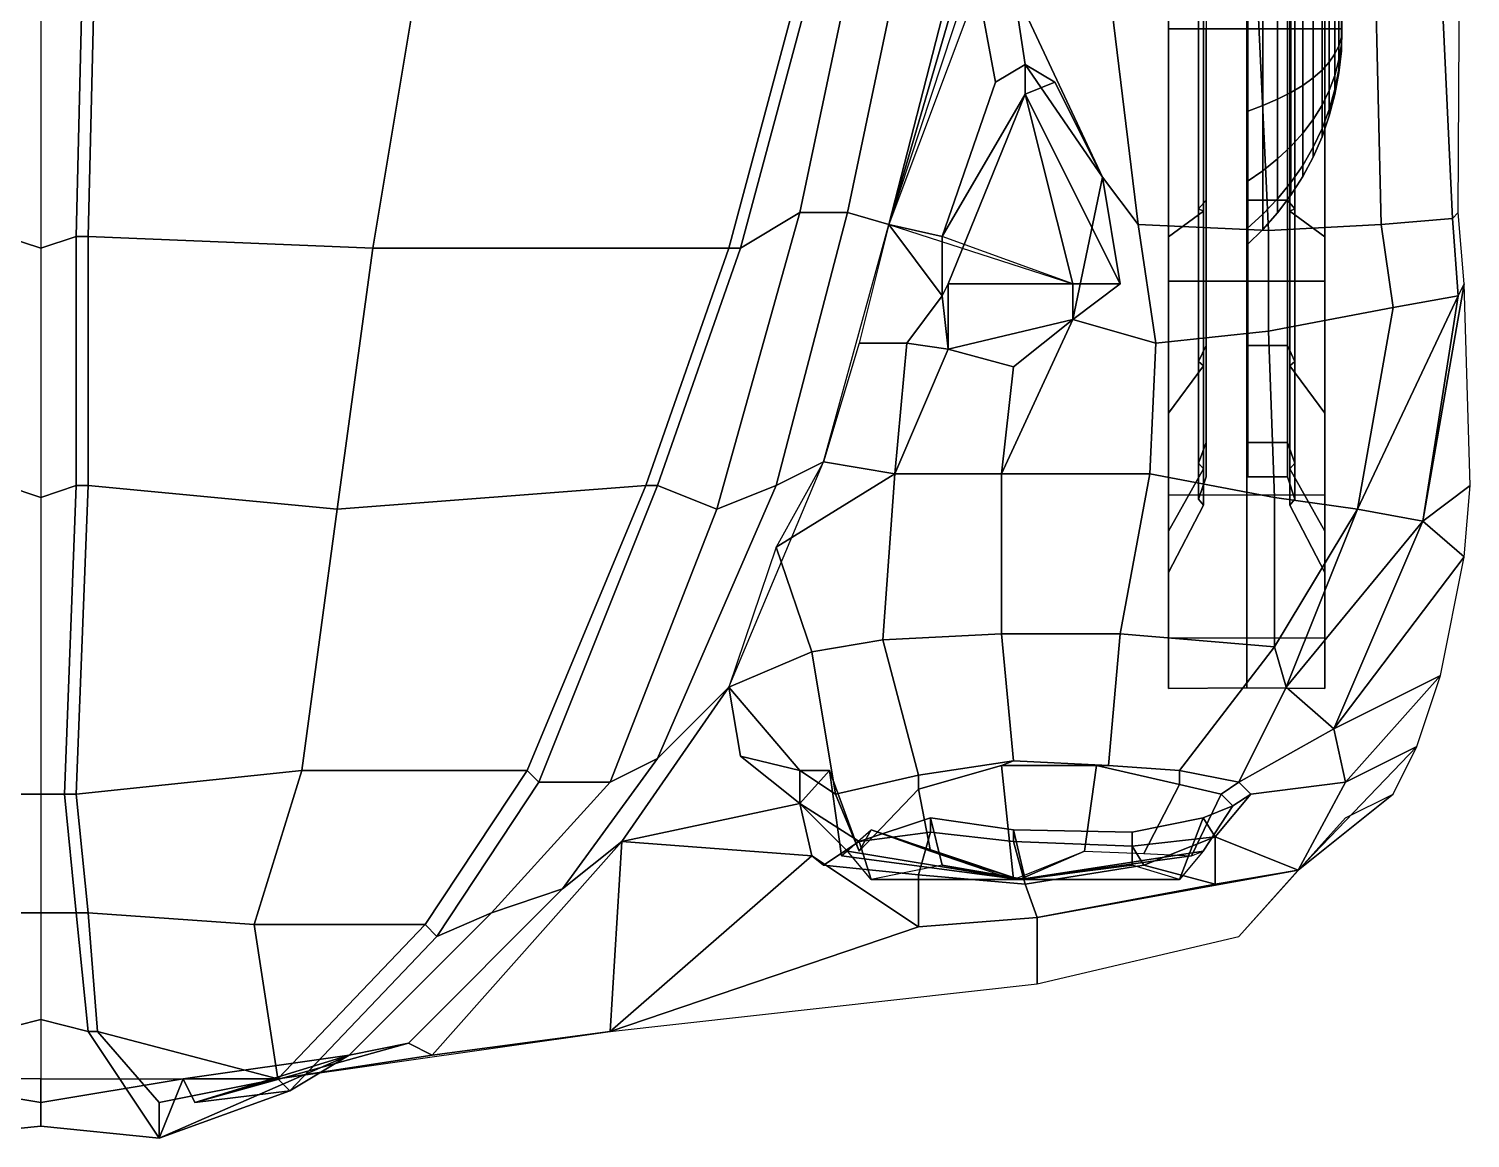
# Model space of a CAD drawing. Extents: x -29 to 31, y -38 to 119.
# Drawn here: x 0.57 to 30.94, y -37.54 to -14.17 of the extents above; entities that cross this region are included whole.
import ezdxf

# ---------------------------------------------------------------- set-up
doc = ezdxf.new("R2010")
doc.units = 0
doc.header["$MEASUREMENT"] = 0
for name, color, linetype in [('FRONTFENDER', 7, 'CONTINUOUS'), ('FRONTSIDE', 7, 'CONTINUOUS'), ('HEADLIGHT', 7, 'CONTINUOUS'), ('HOOD', 7, 'CONTINUOUS'), ('TIRES', 7, 'CONTINUOUS')]:
    doc.layers.add(name, color=color, linetype=linetype)

msp = doc.modelspace()

# ---------------------------------------------------------------- linework, layer by layer
at = {"layer": 'FRONTFENDER', "color": 1, "linetype": 'Continuous'}
for points in [[(23.944, -18.292, -3.817), (26.694, -18.417, -4.442), (26.444, -13.042, -4.317), (23.319, -13.167, -3.567)], [(26.694, -18.417, -4.442), (29.069, -18.292, -5.692), (28.944, -12.917, -5.192), (26.444, -13.042, -4.317)], [(29.069, -18.292, -5.692), (30.569, -18.167, -7.192), (30.319, -12.792, -6.567), (28.944, -12.917, -5.192)], [(30.569, -18.167, -7.192), (30.694, -18.042, -8.692), (30.721, -12.963, -8.067), (30.319, -12.792, -6.567)], [(18.694, -18.292, -3.817), (19.819, -18.542, -3.692), (20.944, -15.292, -3.692), (20.569, -13.292, -3.317)], [(20.944, -15.292, -3.692), (21.569, -14.917, -3.692), (21.319, -13.292, -3.442), (20.569, -13.292, -3.317)], [(23.194, -17.292, -3.817), (23.944, -18.292, -3.817), (23.319, -13.167, -3.567), (21.319, -13.292, -3.442)], [(23.194, -17.292, -3.817), (21.319, -13.292, -3.442), (21.569, -14.917, -3.692)], [(19.819, -18.542, -3.692), (21.569, -15.542, -3.192), (21.569, -14.917, -3.692), (20.944, -15.292, -3.692)], [(21.569, -15.542, -3.192), (22.194, -15.292, -3.567), (21.569, -14.917, -3.692)], [(23.194, -17.292, -3.817), (21.569, -14.917, -3.692), (22.194, -15.292, -3.567)], [(21.569, -15.542, -3.192), (23.569, -19.542, -4.317), (23.194, -17.292, -3.817), (22.194, -15.292, -3.567)], [(19.819, -19.792, -3.942), (19.944, -19.542, -2.442), (21.569, -15.542, -3.192), (19.819, -18.542, -3.692)], [(19.944, -19.542, -2.442), (22.569, -19.542, -2.442), (21.569, -15.542, -3.192)], [(22.569, -19.542, -2.442), (23.569, -19.542, -4.317), (21.569, -15.542, -3.192)], [(22.569, -20.292, -4.442), (23.194, -17.292, -3.817), (23.569, -19.542, -4.317)], [(22.569, -20.292, -4.442), (24.319, -20.792, -4.442), (23.944, -18.292, -3.817), (23.194, -17.292, -3.817)], [(29.319, -20.042, -6.817), (30.694, -19.792, -8.192), (30.569, -18.167, -7.192), (29.069, -18.292, -5.692)], [(30.694, -19.792, -8.192), (30.819, -19.542, -9.567), (30.694, -18.042, -8.692), (30.569, -18.167, -7.192)], [(18.694, -18.292, -3.817), (18.069, -20.792, -4.567), (19.069, -20.792, -4.442), (19.819, -19.792, -3.942)], [(18.694, -18.292, -3.817), (19.819, -19.792, -3.942), (19.819, -18.542, -3.692)], [(18.694, -18.292, -3.817), (22.569, -19.542, -2.442), (19.819, -18.542, -3.692)], [(24.319, -20.792, -4.442), (26.694, -20.542, -5.442), (26.694, -18.417, -4.442), (23.944, -18.292, -3.817)], [(26.694, -20.542, -5.442), (29.319, -20.042, -6.817), (29.069, -18.292, -5.692), (26.694, -18.417, -4.442)], [(19.819, -19.792, -3.942), (19.944, -20.917, -4.192), (19.944, -19.542, -2.442)], [(22.569, -20.292, -4.442), (23.569, -19.542, -4.317), (22.569, -19.542, -2.442)], [(29.944, -24.542, -9.817), (30.819, -19.542, -9.567), (30.694, -19.792, -8.192)], [(29.944, -24.542, -9.817), (30.944, -23.792, -11.567), (30.819, -19.542, -9.567)], [(19.069, -20.792, -4.442), (19.944, -20.917, -4.192), (19.819, -19.792, -3.942)], [(26.819, -24.042, -6.442), (28.569, -24.292, -7.942), (29.319, -20.042, -6.817), (26.694, -20.542, -5.442)], [(28.569, -24.292, -7.942), (30.694, -19.792, -8.192), (29.319, -20.042, -6.817)], [(28.569, -24.292, -7.942), (29.944, -24.542, -9.817), (30.694, -19.792, -8.192)], [(22.569, -20.292, -4.442), (19.944, -20.917, -4.192), (21.319, -21.292, -4.192)], [(21.069, -23.542, -4.567), (22.569, -20.292, -4.442), (21.319, -21.292, -4.192)], [(21.069, -23.542, -4.567), (24.194, -23.542, -4.817), (24.319, -20.792, -4.442), (22.569, -20.292, -4.442)], [(24.194, -23.542, -4.817), (26.819, -24.042, -6.442), (26.694, -20.542, -5.442), (24.319, -20.792, -4.442)], [(17.319, -23.292, -5.192), (18.819, -23.542, -4.942), (19.069, -20.792, -4.442), (18.069, -20.792, -4.567)], [(18.819, -23.542, -4.942), (19.944, -20.917, -4.192), (19.069, -20.792, -4.442)], [(18.819, -23.542, -4.942), (21.069, -23.542, -4.567), (21.319, -21.292, -4.192), (19.944, -20.917, -4.192)], [(16.319, -25.092, -6.692), (18.819, -23.542, -4.942), (17.319, -23.292, -5.192)], [(16.319, -25.092, -6.692), (17.069, -27.292, -7.692), (18.569, -27.042, -6.192), (18.819, -23.542, -4.942)], [(18.569, -27.042, -6.192), (21.069, -26.917, -5.692), (21.069, -23.542, -4.567), (18.819, -23.542, -4.942)], [(21.069, -26.917, -5.692), (23.569, -26.917, -6.192), (24.194, -23.542, -4.817), (21.069, -23.542, -4.567)], [(23.569, -26.917, -6.192), (26.819, -27.192, -7.567), (26.819, -24.042, -6.442), (24.194, -23.542, -4.817)], [(30.819, -25.292, -13.692), (30.944, -23.792, -11.567), (29.944, -24.542, -9.817)], [(26.819, -27.192, -7.567), (28.569, -24.292, -7.942), (26.819, -24.042, -6.442)], [(26.819, -27.192, -7.567), (27.069, -28.042, -9.442), (28.569, -24.292, -7.942)], [(27.069, -28.042, -9.442), (29.944, -24.542, -9.817), (28.569, -24.292, -7.942)], [(27.069, -28.042, -9.442), (28.069, -28.917, -12.192), (29.944, -24.542, -9.817)], [(28.069, -28.917, -12.192), (30.819, -25.292, -13.692), (29.944, -24.542, -9.817)], [(15.319, -28.042, -9.442), (17.069, -27.292, -7.692), (16.319, -25.092, -6.692)], [(28.069, -28.917, -12.192), (30.319, -27.792, -16.942), (30.819, -25.292, -13.692)], [(19.319, -29.892, -7.192), (21.319, -29.592, -6.817), (21.069, -26.917, -5.692), (18.569, -27.042, -6.192)], [(21.319, -29.592, -6.817), (23.319, -29.692, -7.067), (23.569, -26.917, -6.192), (21.069, -26.917, -5.692)], [(23.319, -29.692, -7.067), (24.819, -29.792, -8.442), (26.819, -27.192, -7.567), (23.569, -26.917, -6.192)], [(17.569, -30.292, -8.317), (17.069, -27.292, -7.692), (15.319, -28.042, -9.442), (16.819, -29.792, -10.192)], [(19.319, -29.892, -7.192), (18.569, -27.042, -6.192), (17.069, -27.292, -7.692), (17.569, -30.292, -8.317)], [(24.819, -29.792, -8.442), (26.069, -30.042, -10.317), (27.069, -28.042, -9.442), (26.819, -27.192, -7.567)], [(28.319, -30.042, -15.067), (30.319, -27.792, -16.942), (28.069, -28.917, -12.192)], [(28.319, -30.042, -15.067), (29.819, -29.292, -18.692), (30.319, -27.792, -16.942)], [(13.069, -31.292, -13.942), (16.819, -30.492, -12.317), (15.569, -29.492, -10.817), (15.319, -28.042, -9.442)], [(15.569, -29.492, -10.817), (16.819, -29.792, -10.192), (15.319, -28.042, -9.442)], [(26.069, -30.042, -10.317), (28.069, -28.917, -12.192), (27.069, -28.042, -9.442)], [(26.069, -30.042, -10.317), (26.319, -30.292, -12.442), (28.319, -30.042, -15.067), (28.069, -28.917, -12.192)], [(27.319, -31.892, -16.692), (29.819, -29.292, -18.692), (28.319, -30.042, -15.067)], [(27.319, -31.892, -16.692), (29.319, -30.292, -19.442), (29.819, -29.292, -18.692)], [(15.569, -29.492, -10.817), (16.819, -30.492, -12.317), (16.819, -29.792, -10.192)], [(19.319, -30.192, -7.442), (21.069, -29.692, -6.942), (21.319, -29.592, -6.817), (19.319, -29.892, -7.192)], [(19.319, -30.192, -7.442), (19.569, -31.492, -7.692), (21.319, -32.092, -7.442), (21.069, -29.692, -6.942)], [(21.069, -29.692, -6.942), (23.069, -29.692, -7.442), (23.319, -29.692, -7.067), (21.319, -29.592, -6.817)], [(21.069, -29.692, -6.942), (21.319, -32.092, -7.442), (22.819, -31.492, -7.942), (23.069, -29.692, -7.442)], [(23.069, -29.692, -7.442), (22.819, -31.492, -7.942), (24.069, -31.542, -8.692), (24.819, -30.092, -8.442)], [(24.819, -30.092, -8.442), (24.819, -29.792, -8.442), (23.319, -29.692, -7.067), (23.069, -29.692, -7.442)], [(16.819, -30.492, -12.192), (17.819, -31.492, -11.817), (17.694, -31.592, -10.192), (17.444, -29.792, -10.192)], [(16.819, -29.792, -10.192), (16.819, -30.492, -12.317), (16.819, -30.492, -12.192), (17.444, -29.792, -10.192)], [(17.444, -29.792, -10.192), (18.069, -31.492, -8.692), (17.569, -30.292, -8.317), (16.819, -29.792, -10.192)], [(17.444, -29.792, -10.192), (17.694, -31.592, -10.192), (18.319, -31.042, -8.692), (18.069, -31.492, -8.692)], [(18.069, -31.492, -8.692), (19.319, -30.192, -7.442), (19.319, -29.892, -7.192), (17.569, -30.292, -8.317)], [(25.694, -30.292, -10.192), (26.069, -30.042, -10.317), (24.819, -29.792, -8.442), (24.819, -30.092, -8.442)], [(27.319, -31.892, -16.692), (28.319, -30.042, -15.067), (26.319, -30.292, -12.442), (25.569, -31.192, -14.317)], [(25.694, -30.292, -10.192), (25.944, -30.542, -12.192), (26.319, -30.292, -12.442), (26.069, -30.042, -10.317)], [(18.069, -31.492, -8.692), (18.319, -31.042, -8.692), (19.569, -31.492, -7.692), (19.319, -30.192, -7.442)], [(24.819, -30.092, -8.442), (24.069, -31.542, -8.692), (25.069, -31.592, -10.317), (25.694, -30.292, -10.192)], [(25.694, -30.292, -10.192), (25.069, -31.592, -10.317), (25.319, -31.492, -12.317), (25.944, -30.542, -12.192)], [(25.569, -31.192, -14.317), (26.319, -30.292, -12.442), (25.944, -30.542, -12.192), (25.319, -30.792, -13.817)], [(26.069, -33.292, -21.692), (28.319, -30.792, -20.692), (29.319, -30.292, -19.442), (27.319, -31.892, -16.692)], [(13.069, -31.292, -13.942), (17.069, -31.592, -14.192), (16.819, -30.492, -12.317)], [(18.069, -31.292, -14.317), (18.319, -32.092, -13.817), (17.819, -31.492, -11.817), (16.819, -30.492, -12.192)], [(18.069, -31.292, -14.192), (18.069, -31.292, -14.317), (16.819, -30.492, -12.192), (16.819, -30.492, -12.317)], [(16.819, -30.492, -12.317), (17.069, -31.592, -14.192), (17.319, -31.792, -14.192), (18.069, -31.292, -14.192)], [(25.944, -30.542, -12.192), (25.319, -31.492, -12.317), (24.819, -32.092, -13.942), (25.319, -30.792, -13.817)], [(19.569, -30.792, -15.442), (19.819, -31.792, -15.192), (18.319, -32.092, -13.817), (18.069, -31.292, -14.317)], [(18.069, -31.292, -14.192), (19.569, -31.092, -15.692), (19.569, -30.792, -15.442), (18.069, -31.292, -14.317)], [(21.319, -31.042, -16.067), (21.569, -32.092, -16.192), (19.819, -31.792, -15.192), (19.569, -30.792, -15.442)], [(21.319, -31.292, -16.192), (21.319, -31.042, -16.067), (19.569, -30.792, -15.442), (19.569, -31.092, -15.692)], [(25.319, -30.792, -13.817), (24.819, -32.092, -13.942), (23.819, -31.792, -15.192), (23.819, -31.092, -15.317)], [(23.819, -31.392, -15.567), (25.569, -31.192, -14.317), (25.319, -30.792, -13.817), (23.819, -31.092, -15.317)], [(17.319, -31.792, -14.192), (19.319, -31.992, -15.692), (19.569, -31.092, -15.692), (18.069, -31.292, -14.192)], [(21.569, -32.192, -16.192), (21.319, -31.292, -16.192), (19.569, -31.092, -15.692), (19.319, -31.992, -15.692)], [(23.819, -31.092, -15.317), (23.819, -31.792, -15.192), (21.569, -32.092, -16.192), (21.319, -31.042, -16.067)], [(21.319, -31.292, -16.192), (23.819, -31.392, -15.567), (23.819, -31.092, -15.317), (21.319, -31.042, -16.067)], [(24.069, -31.792, -15.692), (25.569, -31.192, -14.317), (23.819, -31.392, -15.567)], [(25.569, -32.192, -15.817), (25.569, -31.192, -14.317), (24.069, -31.792, -15.692)], [(25.569, -32.192, -15.817), (27.319, -31.892, -16.692), (25.569, -31.192, -14.317)], [(12.819, -35.292, -23.192), (13.069, -31.292, -13.942), (9.069, -35.792, -19.442)], [(12.819, -35.292, -23.192), (17.069, -31.592, -14.192), (13.069, -31.292, -13.942)], [(21.569, -32.192, -16.192), (24.069, -31.792, -15.692), (23.819, -31.392, -15.567), (21.319, -31.292, -16.192)], [(12.819, -35.292, -23.192), (19.319, -33.092, -16.442), (17.069, -31.592, -14.192)], [(17.069, -31.592, -14.192), (19.319, -33.092, -16.442), (19.319, -31.992, -15.692), (17.319, -31.792, -14.192)], [(21.819, -32.892, -16.442), (25.569, -32.192, -15.817), (24.069, -31.792, -15.692), (21.569, -32.192, -16.192)], [(21.819, -32.892, -16.442), (27.319, -31.892, -16.692), (25.569, -32.192, -15.817)], [(21.819, -34.292, -22.817), (26.069, -33.292, -21.692), (27.319, -31.892, -16.692), (21.819, -32.892, -16.442)], [(19.319, -33.092, -16.442), (21.819, -32.892, -16.442), (21.569, -32.192, -16.192), (19.319, -31.992, -15.692)], [(12.819, -35.292, -23.192), (21.819, -34.292, -22.817), (21.819, -32.892, -16.442), (19.319, -33.092, -16.442)], [(12.819, -35.292, -23.192), (9.069, -35.792, -19.442), (5.819, -36.292, -22.692)]]:
    msp.add_3dface(points, dxfattribs=at)
at = {"layer": 'FRONTFENDER', "color": 2, "linetype": 'Continuous'}
msp.add_3dface([(22.569, -20.292, -4.442), (22.569, -19.542, -2.442), (19.944, -19.542, -2.442), (19.944, -20.917, -4.192)], dxfattribs=at)
at = {"layer": 'FRONTSIDE', "color": 1, "linetype": 'Continuous'}
for points in [[(21.319, -9.292, -2.692), (18.694, -18.292, -3.817), (22.069, -8.042, -3.817)], [(21.069, -9.042, -1.692), (18.694, -18.292, -3.817), (21.319, -9.292, -2.692)]]:
    msp.add_3dface(points, dxfattribs=at)
at = {"layer": 'HEADLIGHT', "color": 53, "linetype": 'Continuous'}
for points in [[(21.444, -32.092, -11.817), (17.694, -31.592, -10.192), (18.319, -31.042, -8.692)], [(21.444, -32.092, -11.817), (18.319, -31.042, -8.692), (19.569, -31.492, -7.692)], [(21.444, -32.092, -11.817), (17.819, -31.492, -11.817), (17.694, -31.592, -10.192)], [(21.444, -32.092, -11.817), (18.319, -32.092, -13.817), (17.819, -31.492, -11.817)], [(21.444, -32.092, -11.817), (25.319, -31.492, -12.317), (24.819, -32.092, -13.942)], [(21.444, -32.092, -11.817), (25.069, -31.592, -10.317), (25.319, -31.492, -12.317)], [(21.444, -32.092, -11.817), (22.819, -31.492, -7.942), (24.069, -31.542, -8.692), (25.069, -31.592, -10.317)], [(21.444, -32.092, -11.817), (19.819, -31.792, -15.192), (18.319, -32.092, -13.817)], [(21.444, -32.092, -11.817), (21.569, -32.092, -16.192), (19.819, -31.792, -15.192)], [(21.444, -32.092, -11.817), (23.819, -31.792, -15.192), (21.569, -32.092, -16.192)], [(21.444, -32.092, -11.817), (24.819, -32.092, -13.942), (23.819, -31.792, -15.192)]]:
    msp.add_3dface(points, dxfattribs=at)
at = {"layer": 'HEADLIGHT', "color": 245, "linetype": 'Continuous'}
for points in [[(18.319, -31.042, -8.692), (21.444, -32.092, -11.817), (19.569, -31.492, -7.692)], [(21.444, -32.092, -11.817), (19.569, -31.492, -7.692), (21.319, -32.092, -7.442)], [(21.444, -32.092, -11.817), (21.319, -32.092, -7.442), (22.819, -31.492, -7.942)]]:
    msp.add_3dface(points, dxfattribs=at)
at = {"layer": 'HOOD', "color": 1, "linetype": 'Continuous'}
for points in [[(-0.181, -8.042, 4.308), (0.819, -8.042, 4.058), (0.819, -18.792, 1.558), (0.069, -18.542, 1.058)], [(1.819, -8.042, 4.308), (0.819, -8.042, 4.058), (0.819, -18.792, 1.558), (1.569, -18.542, 1.058)], [(2.069, -8.042, 3.808), (1.819, -8.042, 4.308), (1.569, -18.542, 1.058), (1.819, -18.542, 0.558)], [(9.569, -8.292, 3.558), (2.069, -8.042, 3.808), (1.819, -18.542, 0.558), (7.819, -18.792, 0.808)], [(15.319, -18.792, -0.692), (18.069, -8.542, 1.558), (9.569, -8.292, 3.558), (7.819, -18.792, 0.808)], [(15.319, -18.792, -0.692), (15.569, -18.792, -0.192), (18.319, -8.542, 2.058), (18.069, -8.542, 1.558)], [(16.819, -18.042, -0.692), (18.819, -8.542, 1.558), (18.319, -8.542, 2.058), (15.569, -18.792, -0.192)], [(16.819, -18.042, -0.692), (17.819, -18.042, -1.442), (19.819, -8.542, 0.558), (18.819, -8.542, 1.558)], [(17.819, -18.042, -1.442), (18.694, -18.292, -3.817), (21.069, -9.042, -1.692), (19.819, -8.542, 0.558)], [(15.069, -24.292, -3.192), (16.819, -18.042, -0.692), (15.569, -18.792, -0.192), (13.819, -23.792, -2.942)], [(15.069, -24.292, -3.192), (16.319, -23.792, -4.192), (17.819, -18.042, -1.442), (16.819, -18.042, -0.692)], [(16.319, -23.792, -4.192), (17.319, -23.292, -5.192), (18.694, -18.292, -3.817), (17.819, -18.042, -1.442)], [(0.069, -18.542, 1.058), (0.819, -18.792, 1.558), (0.819, -24.042, -0.942), (0.069, -23.792, -1.192)], [(1.569, -18.542, 1.058), (0.819, -18.792, 1.558), (0.819, -24.042, -0.942), (1.569, -23.792, -1.192)], [(1.819, -18.542, 0.558), (1.569, -18.542, 1.058), (1.569, -23.792, -1.192), (1.819, -23.792, -1.692)], [(7.819, -18.792, 0.808), (1.819, -18.542, 0.558), (1.819, -23.792, -1.692), (7.069, -24.292, -1.692)], [(13.569, -23.792, -3.442), (15.319, -18.792, -0.692), (7.819, -18.792, 0.808), (7.069, -24.292, -1.692)], [(13.569, -23.792, -3.442), (13.819, -23.792, -2.942), (15.569, -18.792, -0.192), (15.319, -18.792, -0.692)], [(13.819, -29.542, -8.692), (15.319, -28.042, -9.442), (17.319, -23.292, -5.192), (16.319, -23.792, -4.192)], [(0.069, -23.792, -1.192), (0.819, -24.042, -0.942), (0.819, -30.292, -5.942), (0.319, -30.292, -5.942)], [(1.569, -23.792, -1.192), (0.819, -24.042, -0.942), (0.819, -30.292, -5.942), (1.319, -30.292, -5.942)], [(1.819, -23.792, -1.692), (1.569, -23.792, -1.192), (1.319, -30.292, -5.942), (1.569, -30.292, -6.442)], [(7.069, -24.292, -1.692), (1.819, -23.792, -1.692), (1.569, -30.292, -6.442), (6.319, -29.792, -5.942)], [(11.069, -29.792, -7.192), (13.569, -23.792, -3.442), (7.069, -24.292, -1.692), (6.319, -29.792, -5.942)], [(11.069, -29.792, -7.192), (11.319, -30.042, -6.692), (13.819, -23.792, -2.942), (13.569, -23.792, -3.442)], [(12.819, -30.042, -7.692), (15.069, -24.292, -3.192), (13.819, -23.792, -2.942), (11.319, -30.042, -6.692)], [(12.819, -30.042, -7.692), (13.819, -29.542, -8.692), (16.319, -23.792, -4.192), (15.069, -24.292, -3.192)], [(11.819, -32.292, -11.692), (13.069, -31.292, -13.942), (15.319, -28.042, -9.442), (13.819, -29.542, -8.692)], [(10.319, -32.792, -11.192), (11.819, -32.292, -11.692), (13.819, -29.542, -8.692), (12.819, -30.042, -7.692)], [(6.319, -29.792, -5.942), (1.569, -30.292, -6.442), (1.819, -32.792, -9.192), (5.319, -33.042, -9.692)], [(8.919, -33.042, -11.192), (11.069, -29.792, -7.192), (6.319, -29.792, -5.942), (5.319, -33.042, -9.692)], [(8.919, -33.042, -11.192), (9.169, -33.292, -10.692), (11.319, -30.042, -6.692), (11.069, -29.792, -7.192)], [(10.319, -32.792, -11.192), (12.819, -30.042, -7.692), (11.319, -30.042, -6.692), (9.169, -33.292, -10.692)], [(0.319, -30.292, -5.942), (0.819, -30.292, -5.942), (0.819, -32.792, -8.942), (0.069, -32.792, -8.692)], [(1.319, -30.292, -5.942), (0.819, -30.292, -5.942), (0.819, -32.792, -8.942), (1.569, -32.792, -8.692)], [(1.569, -30.292, -6.442), (1.319, -30.292, -5.942), (1.569, -32.792, -8.692), (1.819, -32.792, -9.192)], [(8.569, -35.542, -18.192), (9.069, -35.792, -19.442), (13.069, -31.292, -13.942), (11.819, -32.292, -11.692)], [(7.319, -35.792, -16.942), (8.569, -35.542, -18.192), (11.819, -32.292, -11.692), (10.319, -32.792, -11.192)], [(0.069, -32.792, -8.692), (0.819, -32.792, -8.942), (0.819, -35.042, -13.192), (-0.181, -35.292, -12.942)], [(1.569, -32.792, -8.692), (0.819, -32.792, -8.942), (0.819, -35.042, -13.192), (1.819, -35.292, -12.942)], [(1.819, -32.792, -9.192), (1.569, -32.792, -8.692), (1.819, -35.292, -12.942), (2.019, -35.292, -13.442)], [(5.319, -33.042, -9.692), (1.819, -32.792, -9.192), (2.019, -35.292, -13.442), (5.819, -36.292, -15.942)], [(7.319, -35.792, -16.942), (10.319, -32.792, -11.192), (9.169, -33.292, -10.692), (6.069, -36.542, -15.442)], [(5.319, -33.042, -9.692), (5.819, -36.292, -15.942), (8.919, -33.042, -11.192)], [(5.819, -36.292, -15.942), (6.069, -36.542, -15.442), (9.169, -33.292, -10.692), (8.919, -33.042, -11.192)], [(-0.181, -35.292, -12.942), (0.819, -35.042, -13.192), (0.819, -37.292, -19.442), (-1.681, -37.542, -16.692)], [(1.819, -35.292, -12.942), (0.819, -35.042, -13.192), (0.819, -37.292, -19.442), (3.319, -37.542, -16.692)], [(2.019, -35.292, -13.442), (1.819, -35.292, -12.942), (3.319, -37.542, -16.692), (3.319, -36.792, -17.192)], [(2.019, -35.292, -13.442), (3.319, -36.792, -17.192), (5.819, -36.292, -15.942)], [(3.319, -37.542, -16.692), (7.319, -35.792, -16.942), (6.069, -36.542, -15.442)], [(3.319, -37.542, -16.692), (3.819, -36.292, -18.692), (7.319, -35.792, -16.942)], [(7.319, -35.792, -16.942), (3.819, -36.292, -18.692), (4.069, -36.792, -21.442)], [(8.569, -35.542, -18.192), (4.069, -36.792, -21.442), (5.819, -36.292, -22.692), (9.069, -35.792, -19.442)], [(8.569, -35.542, -18.192), (7.319, -35.792, -16.942), (4.069, -36.792, -21.442)], [(7.319, -35.792, -16.942), (6.069, -36.542, -15.442), (4.069, -36.792, -21.442)], [(-2.181, -36.292, -18.692), (0.819, -36.792, -21.942), (0.819, -36.292, -23.192), (-4.181, -36.292, -22.692)], [(-1.681, -37.542, -16.692), (0.819, -37.292, -19.442), (0.819, -36.792, -21.942), (-2.181, -36.292, -18.692)], [(3.819, -36.292, -18.692), (0.819, -36.792, -21.942), (0.819, -36.292, -23.192), (5.819, -36.292, -22.692)], [(3.319, -37.542, -16.692), (0.819, -37.292, -19.442), (0.819, -36.792, -21.942), (3.819, -36.292, -18.692)], [(3.319, -36.792, -17.192), (3.319, -37.542, -16.692), (6.069, -36.542, -15.442), (5.819, -36.292, -15.942)], [(6.069, -36.542, -15.442), (3.319, -37.542, -16.692), (3.819, -36.292, -18.692), (4.069, -36.792, -21.442)], [(3.819, -36.292, -18.692), (5.819, -36.292, -22.692), (4.069, -36.792, -21.442)]]:
    msp.add_3dface(points, dxfattribs=at)
at = {"layer": 'TIRES', "color": 245, "linetype": 'Continuous'}
for points in [[(24.59, -8.85, -9.852), (24.59, -9.786, -12.111), (24.59, -14.169, -11.239), (24.59, -14.169, -8.794)], [(26.235, -8.854, -9.862), (24.59, -8.85, -9.852), (24.59, -14.169, -8.794), (26.235, -14.169, -8.805)], [(27.879, -8.85, -9.852), (26.235, -8.854, -9.862), (26.235, -14.169, -8.805), (27.879, -14.169, -8.794)], [(27.879, -9.786, -12.111), (27.879, -8.85, -9.852), (27.879, -14.169, -8.794), (27.879, -14.169, -11.239)], [(24.59, -9.786, -12.111), (25.327, -10.328, -13.42), (25.327, -14.169, -12.656), (24.59, -14.169, -11.239)], [(27.142, -10.328, -13.42), (27.879, -9.786, -12.111), (27.879, -14.169, -11.239), (27.142, -14.169, -12.656)], [(24.59, -18.552, -33.274), (25.327, -18.01, -31.965), (25.327, -14.169, -32.729), (24.59, -14.169, -34.146)], [(24.59, -19.487, -35.533), (24.59, -18.552, -33.274), (24.59, -14.169, -34.146), (24.59, -14.169, -36.591)], [(26.235, -19.483, -35.523), (24.59, -19.487, -35.533), (24.59, -14.169, -36.591), (26.235, -14.169, -36.58)], [(24.59, -14.169, -11.239), (25.327, -14.169, -12.656), (25.327, -18.01, -13.42), (24.59, -18.552, -12.111)], [(24.59, -14.169, -8.794), (24.59, -14.169, -11.239), (24.59, -18.552, -12.111), (24.59, -19.487, -9.852)], [(26.235, -14.169, -8.805), (24.59, -14.169, -8.794), (24.59, -19.487, -9.852), (26.235, -19.483, -9.862)], [(27.879, -19.487, -35.533), (26.235, -19.483, -35.523), (26.235, -14.169, -36.58), (27.879, -14.169, -36.591)], [(27.879, -14.169, -8.794), (26.235, -14.169, -8.805), (26.235, -19.483, -9.862), (27.879, -19.487, -9.852)], [(27.142, -18.01, -31.965), (27.879, -18.552, -33.274), (27.879, -14.169, -34.146), (27.142, -14.169, -32.729)], [(27.142, -14.169, -12.656), (27.879, -14.169, -11.239), (27.879, -18.552, -12.111), (27.142, -18.01, -13.42)], [(27.879, -18.552, -33.274), (27.879, -19.487, -35.533), (27.879, -14.169, -36.591), (27.879, -14.169, -34.146)], [(27.879, -14.169, -11.239), (27.879, -14.169, -8.794), (27.879, -19.487, -9.852), (27.879, -18.552, -12.111)], [(24.59, -22.267, -30.791), (25.327, -21.266, -29.789), (25.327, -18.01, -31.965), (24.59, -18.552, -33.274)], [(24.59, -18.552, -12.111), (25.327, -18.01, -13.42), (25.327, -21.266, -15.596), (24.59, -22.267, -14.594)], [(27.142, -21.266, -29.789), (27.879, -22.267, -30.791), (27.879, -18.552, -33.274), (27.142, -18.01, -31.965)], [(27.142, -18.01, -13.42), (27.879, -18.552, -12.111), (27.879, -22.267, -14.594), (27.142, -21.266, -15.596)], [(24.59, -23.996, -32.52), (24.59, -22.267, -30.791), (24.59, -18.552, -33.274), (24.59, -19.487, -35.533)], [(24.59, -19.487, -9.852), (24.59, -18.552, -12.111), (24.59, -22.267, -14.594), (24.59, -23.996, -12.865)], [(27.879, -22.267, -30.791), (27.879, -23.996, -32.52), (27.879, -19.487, -35.533), (27.879, -18.552, -33.274)], [(27.879, -18.552, -12.111), (27.879, -19.487, -9.852), (27.879, -23.996, -12.865), (27.879, -22.267, -14.594)], [(26.235, -23.989, -32.513), (24.59, -23.996, -32.52), (24.59, -19.487, -35.533), (26.235, -19.483, -35.523)], [(26.235, -19.483, -9.862), (24.59, -19.487, -9.852), (24.59, -23.996, -12.865), (26.235, -23.989, -12.872)], [(27.879, -23.996, -32.52), (26.235, -23.989, -32.513), (26.235, -19.483, -35.523), (27.879, -19.487, -35.533)], [(27.879, -19.487, -9.852), (26.235, -19.483, -9.862), (26.235, -23.989, -12.872), (27.879, -23.996, -12.865)], [(24.59, -24.75, -27.075), (25.327, -23.441, -26.533), (25.327, -21.266, -29.789), (24.59, -22.267, -30.791)], [(24.59, -22.267, -14.594), (25.327, -21.266, -15.596), (25.327, -23.441, -18.852), (24.59, -24.75, -18.31)], [(27.142, -23.441, -26.533), (27.879, -24.75, -27.075), (27.879, -22.267, -30.791), (27.142, -21.266, -29.789)], [(27.142, -21.266, -15.596), (27.879, -22.267, -14.594), (27.879, -24.75, -18.31), (27.142, -23.441, -18.852)], [(24.59, -27.009, -28.011), (24.59, -24.75, -27.075), (24.59, -22.267, -30.791), (24.59, -23.996, -32.52)], [(24.59, -23.996, -12.865), (24.59, -22.267, -14.594), (24.59, -24.75, -18.31), (24.59, -27.009, -17.374)], [(27.879, -24.75, -27.075), (27.879, -27.009, -28.011), (27.879, -23.996, -32.52), (27.879, -22.267, -30.791)], [(27.879, -22.267, -14.594), (27.879, -23.996, -12.865), (27.879, -27.009, -17.374), (27.879, -24.75, -18.31)], [(24.59, -25.622, -22.692), (25.327, -24.205, -22.692), (25.327, -23.441, -26.533), (24.59, -24.75, -27.075)], [(24.59, -24.75, -18.31), (25.327, -23.441, -18.852), (25.327, -24.205, -22.692), (24.59, -25.622, -22.692)], [(27.142, -24.205, -22.692), (27.879, -25.622, -22.692), (27.879, -24.75, -27.075), (27.142, -23.441, -26.533)], [(27.142, -23.441, -18.852), (27.879, -24.75, -18.31), (27.879, -25.622, -22.692), (27.142, -24.205, -22.692)], [(26.235, -26.999, -28.007), (24.59, -27.009, -28.011), (24.59, -23.996, -32.52), (26.235, -23.989, -32.513)], [(26.235, -23.989, -12.872), (24.59, -23.996, -12.865), (24.59, -27.009, -17.374), (26.235, -26.999, -17.378)], [(27.879, -27.009, -28.011), (26.235, -26.999, -28.007), (26.235, -23.989, -32.513), (27.879, -23.996, -32.52)], [(27.879, -23.996, -12.865), (26.235, -23.989, -12.872), (26.235, -26.999, -17.378), (27.879, -27.009, -17.374)], [(24.59, -28.067, -22.692), (24.59, -25.622, -22.692), (24.59, -24.75, -27.075), (24.59, -27.009, -28.011)], [(24.59, -27.009, -17.374), (24.59, -24.75, -18.31), (24.59, -25.622, -22.692), (24.59, -28.067, -22.692)], [(27.879, -25.622, -22.692), (27.879, -28.067, -22.692), (27.879, -27.009, -28.011), (27.879, -24.75, -27.075)], [(27.879, -24.75, -18.31), (27.879, -27.009, -17.374), (27.879, -28.067, -22.692), (27.879, -25.622, -22.692)], [(26.235, -28.057, -22.692), (24.59, -28.067, -22.692), (24.59, -27.009, -28.011), (26.235, -26.999, -28.007)], [(26.235, -26.999, -17.378), (24.59, -27.009, -17.374), (24.59, -28.067, -22.692), (26.235, -28.057, -22.692)], [(27.879, -28.067, -22.692), (26.235, -28.057, -22.692), (26.235, -26.999, -28.007), (27.879, -27.009, -28.011)], [(27.879, -27.009, -17.374), (26.235, -26.999, -17.378), (26.235, -28.057, -22.692), (27.879, -28.067, -22.692)]]:
    msp.add_3dface(points, dxfattribs=at)
at = {"layer": 'TIRES', "color": 1, "linetype": 'Continuous'}
for points in [[(25.327, -10.328, -13.42), (25.221, -10.377, -13.538), (25.221, -14.169, -12.784), (25.327, -14.169, -12.656)], [(25.221, -10.377, -13.538), (25.377, -10.557, -13.973), (25.377, -14.169, -13.255), (25.221, -14.169, -12.784)], [(26.245, -12.427, -18.487), (26.255, -10.557, -13.973), (26.255, -14.169, -13.255), (26.245, -14.169, -18.14)], [(26.255, -10.557, -13.973), (27.092, -10.557, -13.973), (27.092, -14.169, -13.255), (26.255, -14.169, -13.255)], [(27.092, -10.557, -13.973), (27.249, -10.377, -13.538), (27.249, -14.169, -12.784), (27.092, -14.169, -13.255)], [(27.249, -10.377, -13.538), (27.142, -10.328, -13.42), (27.142, -14.169, -12.656), (27.249, -14.169, -12.784)], [(25.221, -17.961, -31.847), (25.377, -17.78, -31.412), (25.377, -14.169, -32.13), (25.221, -14.169, -32.601)], [(25.327, -18.01, -31.965), (25.221, -17.961, -31.847), (25.221, -14.169, -32.601), (25.327, -14.169, -32.729)], [(25.221, -14.169, -12.784), (25.377, -14.169, -13.255), (25.377, -17.78, -13.973), (25.221, -17.961, -13.538)], [(25.327, -14.169, -12.656), (25.221, -14.169, -12.784), (25.221, -17.961, -13.538), (25.327, -18.01, -13.42)], [(26.245, -15.911, -26.898), (26.255, -17.78, -31.412), (26.255, -14.169, -32.13), (26.245, -14.169, -27.245)], [(26.245, -14.169, -18.14), (26.255, -14.169, -13.255), (26.255, -17.78, -13.973), (26.245, -15.911, -18.487)], [(26.255, -17.78, -31.412), (27.092, -17.78, -31.412), (27.092, -14.169, -32.13), (26.255, -14.169, -32.13)], [(26.255, -14.169, -13.255), (27.092, -14.169, -13.255), (27.092, -17.78, -13.973), (26.255, -17.78, -13.973)], [(27.092, -17.78, -31.412), (27.249, -17.961, -31.847), (27.249, -14.169, -32.601), (27.092, -14.169, -32.13)], [(27.092, -14.169, -13.255), (27.249, -14.169, -12.784), (27.249, -17.961, -13.538), (27.092, -17.78, -13.973)], [(27.249, -17.961, -31.847), (27.142, -18.01, -31.965), (27.142, -14.169, -32.729), (27.249, -14.169, -32.601)], [(27.249, -14.169, -12.784), (27.142, -14.169, -12.656), (27.142, -18.01, -13.42), (27.249, -17.961, -13.538)], [(26.245, -17.388, -25.911), (26.255, -20.842, -29.366), (26.255, -17.78, -31.412), (26.245, -15.911, -26.898)], [(26.245, -15.911, -18.487), (26.255, -17.78, -13.973), (26.255, -20.842, -16.019), (26.245, -17.388, -19.474)], [(26.245, -18.375, -24.435), (26.255, -22.888, -26.304), (26.255, -20.842, -29.366), (26.245, -17.388, -25.911)], [(26.245, -17.388, -19.474), (26.255, -20.842, -16.019), (26.255, -22.888, -19.081), (26.245, -18.375, -20.95)], [(25.221, -21.175, -29.699), (25.377, -20.842, -29.366), (25.377, -17.78, -31.412), (25.221, -17.961, -31.847)], [(25.221, -17.961, -13.538), (25.377, -17.78, -13.973), (25.377, -20.842, -16.019), (25.221, -21.175, -15.686)], [(26.255, -20.842, -29.366), (27.092, -20.842, -29.366), (27.092, -17.78, -31.412), (26.255, -17.78, -31.412)], [(26.255, -17.78, -13.973), (27.092, -17.78, -13.973), (27.092, -20.842, -16.019), (26.255, -20.842, -16.019)], [(27.092, -20.842, -29.366), (27.249, -21.175, -29.699), (27.249, -17.961, -31.847), (27.092, -17.78, -31.412)], [(27.092, -17.78, -13.973), (27.249, -17.961, -13.538), (27.249, -21.175, -15.686), (27.092, -20.842, -16.019)], [(25.327, -21.266, -29.789), (25.221, -21.175, -29.699), (25.221, -17.961, -31.847), (25.327, -18.01, -31.965)], [(25.327, -18.01, -13.42), (25.221, -17.961, -13.538), (25.221, -21.175, -15.686), (25.327, -21.266, -15.596)], [(27.249, -21.175, -29.699), (27.142, -21.266, -29.789), (27.142, -18.01, -31.965), (27.249, -17.961, -31.847)], [(27.249, -17.961, -13.538), (27.142, -18.01, -13.42), (27.142, -21.266, -15.596), (27.249, -21.175, -15.686)], [(26.245, -18.721, -22.692), (26.255, -23.606, -22.692), (26.255, -22.888, -26.304), (26.245, -18.375, -24.435)], [(26.245, -18.375, -20.95), (26.255, -22.888, -19.081), (26.255, -23.606, -22.692), (26.245, -18.721, -22.692)], [(25.221, -23.323, -26.484), (25.377, -22.888, -26.304), (25.377, -20.842, -29.366), (25.221, -21.175, -29.699)], [(25.221, -21.175, -15.686), (25.377, -20.842, -16.019), (25.377, -22.888, -19.081), (25.221, -23.323, -18.901)], [(26.255, -22.888, -26.304), (27.092, -22.888, -26.304), (27.092, -20.842, -29.366), (26.255, -20.842, -29.366)], [(26.255, -20.842, -16.019), (27.092, -20.842, -16.019), (27.092, -22.888, -19.081), (26.255, -22.888, -19.081)], [(27.092, -22.888, -26.304), (27.249, -23.323, -26.484), (27.249, -21.175, -29.699), (27.092, -20.842, -29.366)], [(27.092, -20.842, -16.019), (27.249, -21.175, -15.686), (27.249, -23.323, -18.901), (27.092, -22.888, -19.081)], [(25.327, -23.441, -26.533), (25.221, -23.323, -26.484), (25.221, -21.175, -29.699), (25.327, -21.266, -29.789)], [(25.327, -21.266, -15.596), (25.221, -21.175, -15.686), (25.221, -23.323, -18.901), (25.327, -23.441, -18.852)], [(27.249, -23.323, -26.484), (27.142, -23.441, -26.533), (27.142, -21.266, -29.789), (27.249, -21.175, -29.699)], [(27.249, -21.175, -15.686), (27.142, -21.266, -15.596), (27.142, -23.441, -18.852), (27.249, -23.323, -18.901)], [(25.221, -24.077, -22.692), (25.377, -23.606, -22.692), (25.377, -22.888, -26.304), (25.221, -23.323, -26.484)], [(25.221, -23.323, -18.901), (25.377, -22.888, -19.081), (25.377, -23.606, -22.692), (25.221, -24.077, -22.692)], [(26.255, -23.606, -22.692), (27.092, -23.606, -22.692), (27.092, -22.888, -26.304), (26.255, -22.888, -26.304)], [(26.255, -22.888, -19.081), (27.092, -22.888, -19.081), (27.092, -23.606, -22.692), (26.255, -23.606, -22.692)], [(27.092, -23.606, -22.692), (27.249, -24.077, -22.692), (27.249, -23.323, -26.484), (27.092, -22.888, -26.304)], [(27.092, -22.888, -19.081), (27.249, -23.323, -18.901), (27.249, -24.077, -22.692), (27.092, -23.606, -22.692)], [(25.327, -24.205, -22.692), (25.221, -24.077, -22.692), (25.221, -23.323, -26.484), (25.327, -23.441, -26.533)], [(25.327, -23.441, -18.852), (25.221, -23.323, -18.901), (25.221, -24.077, -22.692), (25.327, -24.205, -22.692)], [(27.249, -24.077, -22.692), (27.142, -24.205, -22.692), (27.142, -23.441, -26.533), (27.249, -23.323, -26.484)], [(27.249, -23.323, -18.901), (27.142, -23.441, -18.852), (27.142, -24.205, -22.692), (27.249, -24.077, -22.692)]]:
    msp.add_3dface(points, dxfattribs=at)
at = {"layer": 'TIRES', "color": 255, "linetype": 'Continuous'}
for points in [[(26.578, -12.551, -18.787), (26.245, -12.427, -18.487), (26.245, -14.169, -18.14), (26.578, -14.169, -18.465)], [(26.885, -12.685, -19.11), (26.578, -12.551, -18.787), (26.578, -14.169, -18.465), (26.885, -14.169, -18.815)], [(27.165, -12.827, -19.454), (26.885, -12.685, -19.11), (26.885, -14.169, -18.815), (27.165, -14.169, -19.187)], [(27.415, -12.978, -19.817), (27.165, -12.827, -19.454), (27.165, -14.169, -19.187), (27.415, -14.169, -19.58)], [(27.635, -13.135, -20.196), (27.415, -12.978, -19.817), (27.415, -14.169, -19.58), (27.635, -14.169, -19.99)], [(27.822, -13.298, -20.59), (27.635, -13.135, -20.196), (27.635, -14.169, -19.99), (27.822, -14.169, -20.417)], [(27.975, -13.466, -20.996), (27.822, -13.298, -20.59), (27.822, -14.169, -20.417), (27.975, -14.169, -20.856)], [(28.095, -13.638, -21.412), (27.975, -13.466, -20.996), (27.975, -14.169, -20.856), (28.095, -14.169, -21.306)], [(28.179, -13.814, -21.835), (28.095, -13.638, -21.412), (28.095, -14.169, -21.306), (28.179, -14.169, -21.764)], [(28.229, -13.991, -22.263), (28.179, -13.814, -21.835), (28.179, -14.169, -21.764), (28.229, -14.169, -22.227)], [(28.242, -14.169, -22.692), (28.229, -13.739, -22.871), (28.229, -13.703, -22.692), (28.242, -14.169, -22.692)], [(28.242, -14.169, -22.692), (28.229, -13.703, -22.692), (28.229, -13.739, -22.514), (28.242, -14.169, -22.692)], [(28.242, -14.169, -22.692), (28.229, -13.84, -23.022), (28.229, -13.739, -22.871), (28.242, -14.169, -22.692)], [(28.242, -14.169, -22.692), (28.229, -13.739, -22.514), (28.229, -13.84, -22.363), (28.242, -14.169, -22.692)], [(28.242, -14.169, -22.692), (28.229, -13.991, -23.122), (28.229, -13.84, -23.022), (28.242, -14.169, -22.692)], [(28.242, -14.169, -22.692), (28.229, -13.84, -22.363), (28.229, -13.991, -22.263), (28.242, -14.169, -22.692)], [(26.578, -15.787, -26.598), (26.245, -15.911, -26.898), (26.245, -14.169, -27.245), (26.578, -14.169, -26.92)], [(26.578, -14.169, -18.465), (26.245, -14.169, -18.14), (26.245, -15.911, -18.487), (26.578, -15.787, -18.787)], [(26.885, -15.653, -26.275), (26.578, -15.787, -26.598), (26.578, -14.169, -26.92), (26.885, -14.169, -26.57)], [(26.885, -14.169, -18.815), (26.578, -14.169, -18.465), (26.578, -15.787, -18.787), (26.885, -15.653, -19.11)], [(27.165, -15.51, -25.931), (26.885, -15.653, -26.275), (26.885, -14.169, -26.57), (27.165, -14.169, -26.198)], [(27.165, -14.169, -19.187), (26.885, -14.169, -18.815), (26.885, -15.653, -19.11), (27.165, -15.51, -19.454)], [(27.415, -15.36, -25.568), (27.165, -15.51, -25.931), (27.165, -14.169, -26.198), (27.415, -14.169, -25.805)], [(27.415, -14.169, -19.58), (27.165, -14.169, -19.187), (27.165, -15.51, -19.454), (27.415, -15.36, -19.817)], [(27.635, -15.203, -25.189), (27.415, -15.36, -25.568), (27.415, -14.169, -25.805), (27.635, -14.169, -25.395)], [(27.635, -14.169, -19.99), (27.415, -14.169, -19.58), (27.415, -15.36, -19.817), (27.635, -15.203, -20.196)], [(27.822, -15.04, -24.795), (27.635, -15.203, -25.189), (27.635, -14.169, -25.395), (27.822, -14.169, -24.968)], [(27.822, -14.169, -20.417), (27.635, -14.169, -19.99), (27.635, -15.203, -20.196), (27.822, -15.04, -20.59)], [(27.975, -14.872, -24.389), (27.822, -15.04, -24.795), (27.822, -14.169, -24.968), (27.975, -14.169, -24.529)], [(27.975, -14.169, -20.856), (27.822, -14.169, -20.417), (27.822, -15.04, -20.59), (27.975, -14.872, -20.996)], [(28.095, -14.699, -23.973), (27.975, -14.872, -24.389), (27.975, -14.169, -24.529), (28.095, -14.169, -24.079)], [(28.095, -14.169, -21.306), (27.975, -14.169, -20.856), (27.975, -14.872, -20.996), (28.095, -14.699, -21.412)], [(28.179, -14.524, -23.55), (28.095, -14.699, -23.973), (28.095, -14.169, -24.079), (28.179, -14.169, -23.621)], [(28.179, -14.169, -21.764), (28.095, -14.169, -21.306), (28.095, -14.699, -21.412), (28.179, -14.524, -21.835)], [(28.229, -14.347, -23.122), (28.179, -14.524, -23.55), (28.179, -14.169, -23.621), (28.229, -14.169, -23.158)], [(28.229, -14.169, -22.227), (28.179, -14.169, -21.764), (28.179, -14.524, -21.835), (28.229, -14.347, -22.263)], [(28.242, -14.169, -22.692), (28.229, -13.991, -22.263), (28.229, -14.169, -22.227), (28.242, -14.169, -22.692)], [(28.242, -14.169, -22.692), (28.229, -14.634, -22.692), (28.229, -14.599, -22.871), (28.242, -14.169, -22.692)], [(28.242, -14.169, -22.692), (28.229, -14.599, -22.871), (28.229, -14.498, -23.022), (28.242, -14.169, -22.692)], [(28.242, -14.169, -22.692), (28.229, -14.498, -23.022), (28.229, -14.347, -23.122), (28.242, -14.169, -22.692)], [(28.242, -14.169, -22.692), (28.229, -14.347, -23.122), (28.229, -14.169, -23.158), (28.242, -14.169, -22.692)], [(28.242, -14.169, -22.692), (28.229, -14.169, -22.227), (28.229, -14.347, -22.263), (28.242, -14.169, -22.692)], [(28.242, -14.169, -22.692), (28.229, -14.347, -22.263), (28.229, -14.498, -22.363), (28.242, -14.169, -22.692)], [(28.242, -14.169, -22.692), (28.229, -14.498, -22.363), (28.229, -14.599, -22.514), (28.242, -14.169, -22.692)], [(28.242, -14.169, -22.692), (28.229, -14.599, -22.514), (28.229, -14.634, -22.692), (28.242, -14.169, -22.692)], [(28.179, -14.825, -23.349), (28.095, -15.149, -23.673), (28.095, -14.699, -23.973), (28.179, -14.524, -23.55)], [(28.179, -14.524, -21.835), (28.095, -14.699, -21.412), (28.095, -15.149, -21.712), (28.179, -14.825, -22.036)], [(28.229, -14.498, -23.022), (28.179, -14.825, -23.349), (28.179, -14.524, -23.55), (28.229, -14.347, -23.122)], [(28.229, -14.347, -22.263), (28.179, -14.524, -21.835), (28.179, -14.825, -22.036), (28.229, -14.498, -22.363)], [(28.229, -14.599, -22.871), (28.179, -15.027, -23.048), (28.179, -14.825, -23.349), (28.229, -14.498, -23.022)], [(28.229, -14.498, -22.363), (28.179, -14.825, -22.036), (28.179, -15.027, -22.337), (28.229, -14.599, -22.514)], [(27.975, -15.467, -23.991), (27.822, -15.778, -24.302), (27.822, -15.04, -24.795), (27.975, -14.872, -24.389)], [(27.975, -14.872, -20.996), (27.822, -15.04, -20.59), (27.822, -15.778, -21.083), (27.975, -15.467, -21.394)], [(28.095, -15.149, -23.673), (27.975, -15.467, -23.991), (27.975, -14.872, -24.389), (28.095, -14.699, -23.973)], [(28.095, -14.699, -21.412), (27.975, -14.872, -20.996), (27.975, -15.467, -21.394), (28.095, -15.149, -21.712)], [(28.179, -15.027, -23.048), (28.095, -15.45, -23.223), (28.095, -15.149, -23.673), (28.179, -14.825, -23.349)], [(28.179, -14.825, -22.036), (28.095, -15.149, -21.712), (28.095, -15.45, -22.162), (28.179, -15.027, -22.337)], [(28.229, -14.634, -22.692), (28.179, -15.097, -22.692), (28.179, -15.027, -23.048), (28.229, -14.599, -22.871)], [(28.229, -14.599, -22.514), (28.179, -15.027, -22.337), (28.179, -15.097, -22.692), (28.229, -14.634, -22.692)], [(27.822, -15.778, -24.302), (27.635, -16.079, -24.603), (27.635, -15.203, -25.189), (27.822, -15.04, -24.795)], [(27.822, -15.04, -20.59), (27.635, -15.203, -20.196), (27.635, -16.079, -20.782), (27.822, -15.778, -21.083)], [(28.095, -15.45, -23.223), (27.975, -15.865, -23.395), (27.975, -15.467, -23.991), (28.095, -15.149, -23.673)], [(28.095, -15.149, -21.712), (27.975, -15.467, -21.394), (27.975, -15.865, -21.99), (28.095, -15.45, -22.162)], [(28.179, -15.097, -22.692), (28.095, -15.555, -22.692), (28.095, -15.45, -23.223), (28.179, -15.027, -23.048)], [(28.179, -15.027, -22.337), (28.095, -15.45, -22.162), (28.095, -15.555, -22.692), (28.179, -15.097, -22.692)], [(27.415, -16.37, -24.894), (27.165, -16.648, -25.171), (27.165, -15.51, -25.931), (27.415, -15.36, -25.568)], [(27.415, -15.36, -19.817), (27.165, -15.51, -19.454), (27.165, -16.648, -20.214), (27.415, -16.37, -20.491)], [(27.635, -16.079, -24.603), (27.415, -16.37, -24.894), (27.415, -15.36, -25.568), (27.635, -15.203, -25.189)], [(27.635, -15.203, -20.196), (27.415, -15.36, -19.817), (27.415, -16.37, -20.491), (27.635, -16.079, -20.782)], [(27.975, -15.865, -23.395), (27.822, -16.271, -23.563), (27.822, -15.778, -24.302), (27.975, -15.467, -23.991)], [(27.975, -15.467, -21.394), (27.822, -15.778, -21.083), (27.822, -16.271, -21.822), (27.975, -15.865, -21.99)], [(28.095, -15.555, -22.692), (27.975, -16.005, -22.692), (27.975, -15.865, -23.395), (28.095, -15.45, -23.223)], [(28.095, -15.45, -22.162), (27.975, -15.865, -21.99), (27.975, -16.005, -22.692), (28.095, -15.555, -22.692)], [(26.578, -17.158, -25.682), (26.245, -17.388, -25.911), (26.245, -15.911, -26.898), (26.578, -15.787, -26.598)], [(26.578, -15.787, -18.787), (26.245, -15.911, -18.487), (26.245, -17.388, -19.474), (26.578, -17.158, -19.703)], [(26.885, -16.911, -25.434), (26.578, -17.158, -25.682), (26.578, -15.787, -26.598), (26.885, -15.653, -26.275)], [(26.885, -15.653, -19.11), (26.578, -15.787, -18.787), (26.578, -17.158, -19.703), (26.885, -16.911, -19.951)], [(27.165, -16.648, -25.171), (26.885, -16.911, -25.434), (26.885, -15.653, -26.275), (27.165, -15.51, -25.931)], [(27.165, -15.51, -19.454), (26.885, -15.653, -19.11), (26.885, -16.911, -19.951), (27.165, -16.648, -20.214)], [(27.822, -16.271, -23.563), (27.635, -16.665, -23.727), (27.635, -16.079, -24.603), (27.822, -15.778, -24.302)], [(27.822, -15.778, -21.083), (27.635, -16.079, -20.782), (27.635, -16.665, -21.658), (27.822, -16.271, -21.822)], [(27.635, -16.665, -23.727), (27.415, -17.045, -23.884), (27.415, -16.37, -24.894), (27.635, -16.079, -24.603)], [(27.635, -16.079, -20.782), (27.415, -16.37, -20.491), (27.415, -17.045, -21.501), (27.635, -16.665, -21.658)], [(27.975, -16.005, -22.692), (27.822, -16.445, -22.692), (27.822, -16.271, -23.563), (27.975, -15.865, -23.395)], [(27.975, -15.865, -21.99), (27.822, -16.271, -21.822), (27.822, -16.445, -22.692), (27.975, -16.005, -22.692)], [(27.415, -17.045, -23.884), (27.165, -17.407, -24.034), (27.165, -16.648, -25.171), (27.415, -16.37, -24.894)], [(27.415, -16.37, -20.491), (27.165, -16.648, -20.214), (27.165, -17.407, -21.351), (27.415, -17.045, -21.501)], [(27.822, -16.445, -22.692), (27.635, -16.871, -22.692), (27.635, -16.665, -23.727), (27.822, -16.271, -23.563)], [(27.822, -16.271, -21.822), (27.635, -16.665, -21.658), (27.635, -16.871, -22.692), (27.822, -16.445, -22.692)], [(27.165, -17.407, -24.034), (26.885, -17.751, -24.176), (26.885, -16.911, -25.434), (27.165, -16.648, -25.171)], [(27.165, -16.648, -20.214), (26.885, -16.911, -19.951), (26.885, -17.751, -21.209), (27.165, -17.407, -21.351)], [(27.635, -16.871, -22.692), (27.415, -17.282, -22.692), (27.415, -17.045, -23.884), (27.635, -16.665, -23.727)], [(27.635, -16.665, -21.658), (27.415, -17.045, -21.501), (27.415, -17.282, -22.692), (27.635, -16.871, -22.692)], [(26.885, -17.751, -24.176), (26.578, -18.074, -24.31), (26.578, -17.158, -25.682), (26.885, -16.911, -25.434)], [(26.885, -16.911, -19.951), (26.578, -17.158, -19.703), (26.578, -18.074, -21.075), (26.885, -17.751, -21.209)], [(26.578, -18.074, -24.31), (26.245, -18.375, -24.435), (26.245, -17.388, -25.911), (26.578, -17.158, -25.682)], [(26.578, -17.158, -19.703), (26.245, -17.388, -19.474), (26.245, -18.375, -20.95), (26.578, -18.074, -21.075)], [(27.415, -17.282, -22.692), (27.165, -17.674, -22.692), (27.165, -17.407, -24.034), (27.415, -17.045, -23.884)], [(27.415, -17.045, -21.501), (27.165, -17.407, -21.351), (27.165, -17.674, -22.692), (27.415, -17.282, -22.692)], [(27.165, -17.674, -22.692), (26.885, -18.046, -22.692), (26.885, -17.751, -24.176), (27.165, -17.407, -24.034)], [(27.165, -17.407, -21.351), (26.885, -17.751, -21.209), (26.885, -18.046, -22.692), (27.165, -17.674, -22.692)], [(26.885, -18.046, -22.692), (26.578, -18.396, -22.692), (26.578, -18.074, -24.31), (26.885, -17.751, -24.176)], [(26.885, -17.751, -21.209), (26.578, -18.074, -21.075), (26.578, -18.396, -22.692), (26.885, -18.046, -22.692)], [(26.578, -18.396, -22.692), (26.245, -18.721, -22.692), (26.245, -18.375, -24.435), (26.578, -18.074, -24.31)], [(26.578, -18.074, -21.075), (26.245, -18.375, -20.95), (26.245, -18.721, -22.692), (26.578, -18.396, -22.692)]]:
    msp.add_3dface(points, dxfattribs=at)

doc.saveas('drawing.dxf')
